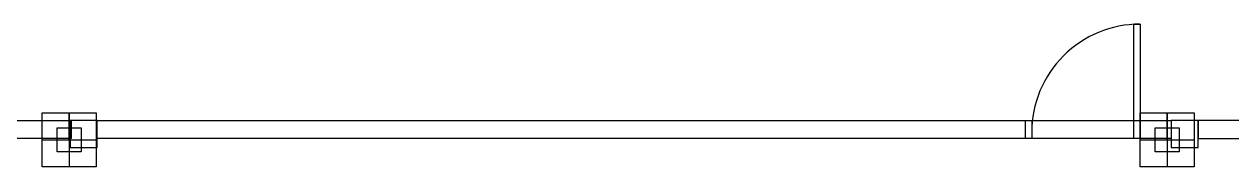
# Model space of a CAD drawing. Header units: millimetres. Extents: x -1052 to 3351, y 0 to 2015.
# Drawn here: x -319 to -170.6, y 1798.6 to 1816.2 of the extents above; entities that cross this region are included whole.
import ezdxf

# ---------------------------------------------------------------- set-up
doc = ezdxf.new("R2010")
doc.units = ezdxf.units.MM
for name, color, linetype in [('BOMBA', 10, 'Continuous'), ('COLUMN', 3, 'Continuous'), ('TITLE', 7, 'Continuous')]:
    doc.layers.add(name, color=color, linetype=linetype)

msp = doc.modelspace()

# ---------------------------------------------------------------- linework, layer by layer
for points in [[(-313.1985, 1804.3371), (-313.1985, 1802.1182), (-445.1267, 1802.1178), (-445.1267, 1804.3366)], [(-178.0752, 1804.3371), (-178.0752, 1802.1182), (-310.0035, 1802.1178), (-310.0034, 1804.3366)], [(-174.7471, 1802.1183), (-87.0613, 1802.1152), (-87.0613, 1804.334), (-174.747, 1804.337)]]:
    msp.add_lwpolyline(points, close=True)
at = {"layer": 'BOMBA'}
for points in [[(-181.8826, 1802.1252), (-182.6222, 1802.1252), (-182.6226, 1816.1569), (-181.883, 1816.1569)], [(-195.1953, 1802.1259), (-195.9349, 1802.1259), (-195.935, 1804.3447), (-195.1954, 1804.3447)]]:
    msp.add_lwpolyline(points, close=True, dxfattribs=at)
msp.add_arc((-181.8826, 1802.8648), 13.3126, 90.001673, 180.001673, dxfattribs=at)
at = {"layer": 'COLUMN'}
for points in [[(-313.3317, 1801.0115), (-310.0036, 1801.0114), (-310.0035, 1804.3396), (-313.3316, 1804.3397)], [(-178.0753, 1801.009), (-174.7472, 1801.0089), (-174.7471, 1804.3371), (-178.0752, 1804.3372)], [(-178.0753, 1801.009), (-174.7472, 1801.0089), (-174.7471, 1804.3371), (-178.0752, 1804.3372)]]:
    msp.add_lwpolyline(points, close=True, dxfattribs=at)
at = {"layer": 'TITLE'}
for p, q in [((-316.784, 1798.6305), (-316.784, 1805.2868)), ((-316.784, 1805.2868), (-310.1277, 1805.2868)), ((-313.4558, 1805.2868), (-313.4558, 1798.6305)), ((-313.4558, 1801.9587), (-313.4558, 1805.2868)), ((-310.1277, 1805.2868), (-310.1277, 1798.6305)), ((-181.8826, 1798.6305), (-181.8826, 1805.2868)), ((-181.8826, 1805.2868), (-175.2263, 1805.2868)), ((-178.5545, 1805.2868), (-178.5545, 1798.6305)), ((-178.5545, 1801.9587), (-178.5545, 1805.2868)), ((-175.2263, 1805.2868), (-175.2263, 1798.6305)), ((-316.784, 1801.9587), (-310.1277, 1801.9587)), ((-181.8826, 1801.9587), (-175.2263, 1801.9587)), ((-310.1277, 1798.6305), (-316.784, 1798.6305)), ((-175.2263, 1798.6305), (-181.8826, 1798.6305))]:
    msp.add_line(p, q, dxfattribs=at)
for points in [[(-314.935, 1803.4379), (-311.9767, 1803.4379), (-311.9767, 1800.4795), (-314.935, 1800.4795)], [(-180.0336, 1803.4379), (-177.0753, 1803.4379), (-177.0753, 1800.4795), (-180.0336, 1800.4795)]]:
    msp.add_lwpolyline(points, close=True, dxfattribs=at)

doc.saveas('drawing.dxf')
